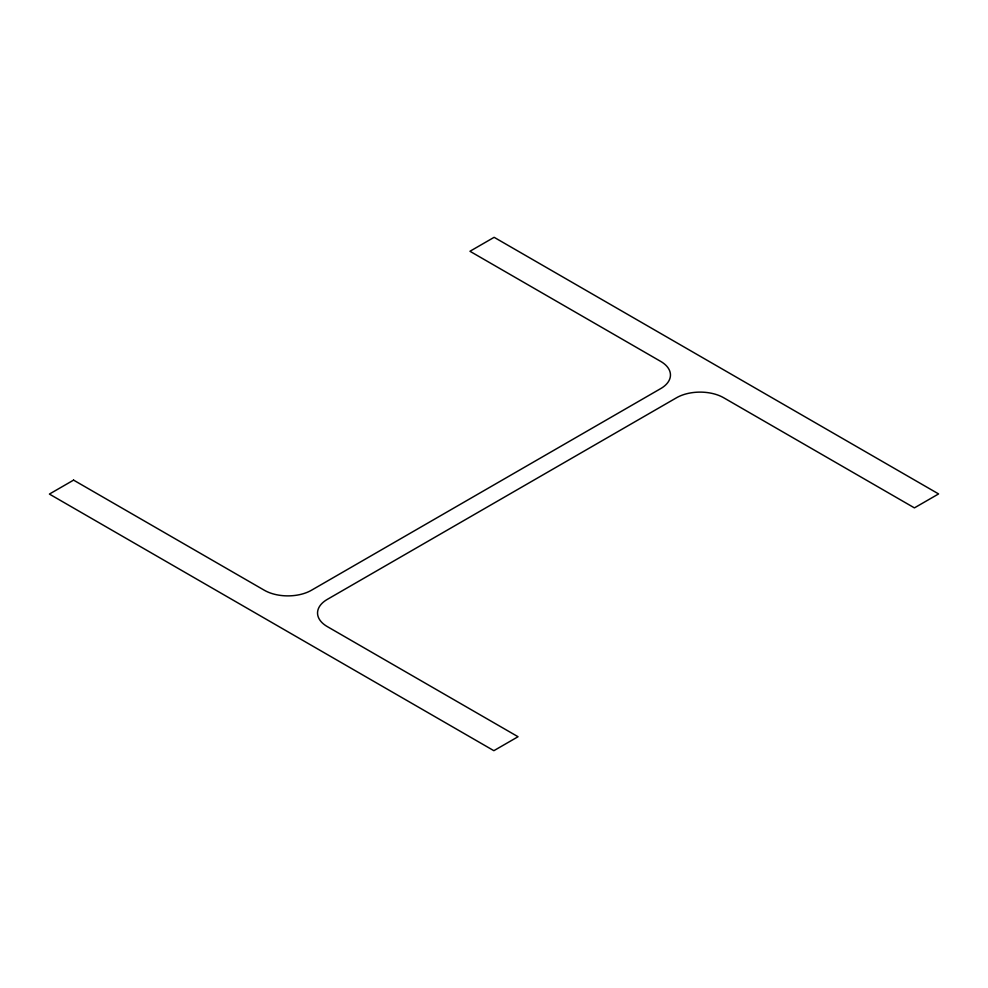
<?xml version="1.0" encoding="UTF-8"?>
<svg xmlns="http://www.w3.org/2000/svg" width="988" height="988" viewBox="0 0 988 988"><rect width="100%" height="100%" fill="white"/><g stroke="black" fill="none" stroke-linecap="round" stroke-linejoin="round"><path stroke-width="1.48" d="M73.581 480.119L49.4 494.074L493.864 750.682L518.045 736.727L327.312 626.602A33.333 19.241 0 0 1 327.312 599.383L676.533 397.756A33.333 19.241 0 0 1 723.685 397.756L914.419 507.881L938.6 493.926L494.136 237.318L469.955 251.273L660.688 361.398A33.333 19.241 0 0 1 660.688 388.617L311.467 590.244A33.333 19.241 0 0 1 264.315 590.244L73.581 480.119"/></g></svg>
